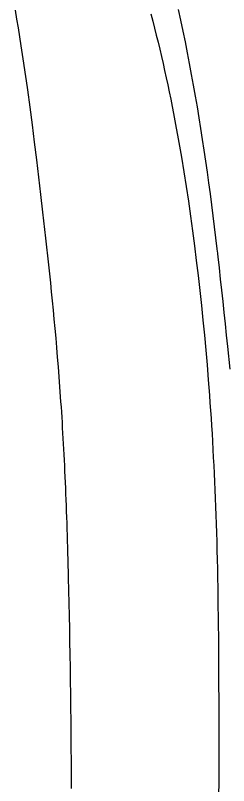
# Model space of a CAD drawing. Extents: x 0 to 279, y 0 to 212.
# Drawn here: x 106.88 to 112.56, y 118.59 to 139.08 of the extents above; entities that cross this region are included whole.
import ezdxf

# ---------------------------------------------------------------- set-up
doc = ezdxf.new("R2010")
doc.units = 0
doc.layers.add('LAYER_1', color=18, linetype='CONTINUOUS')

msp = doc.modelspace()

# ---------------------------------------------------------------- linework, layer by layer
at = {"layer": 'LAYER_1'}
for points in [[(108.381, 118.519), (108.378, 118.88), (108.375, 119.241), (108.371, 119.6), (108.368, 119.959), (108.364, 120.316), (108.36, 120.671), (108.356, 121.025), (108.351, 121.378), (108.346, 121.728), (108.341, 122.076), (108.335, 122.422), (108.329, 122.766), (108.323, 123.107), (108.316, 123.446), (108.308, 123.782), (108.3, 124.115), (108.296, 124.28), (108.292, 124.444), (108.288, 124.608), (108.283, 124.771), (108.278, 124.933), (108.273, 125.094), (108.268, 125.254), (108.263, 125.414), (108.258, 125.572), (108.253, 125.73), (108.247, 125.886), (108.241, 126.042), (108.235, 126.196), (108.229, 126.35), (108.223, 126.502), (108.216, 126.654), (108.209, 126.804), (108.203, 126.953), (108.196, 127.102), (108.188, 127.249), (108.181, 127.395), (108.173, 127.54), (108.166, 127.684), (108.158, 127.826), (108.149, 127.968), (108.141, 128.109), (108.133, 128.249), (108.124, 128.388), (108.115, 128.526), (108.106, 128.663), (108.097, 128.799), (108.088, 128.934), (108.078, 129.069), (108.069, 129.202), (108.059, 129.335), (108.049, 129.467), (108.029, 129.729), (108.008, 129.987), (107.986, 130.243), (107.965, 130.496), (107.942, 130.747), (107.919, 130.995), (107.896, 131.241), (107.872, 131.485), (107.848, 131.728), (107.824, 131.968), (107.799, 132.207), (107.773, 132.444), (107.748, 132.68), (107.722, 132.915), (107.696, 133.149), (107.669, 133.383), (107.616, 133.847), (107.561, 134.31), (107.506, 134.774), (107.45, 135.237), (107.394, 135.702), (107.335, 136.167), (107.274, 136.633), (107.211, 137.1), (107.178, 137.334), (107.145, 137.568), (107.11, 137.803), (107.075, 138.037), (107.039, 138.272), (107.001, 138.507), (106.963, 138.742), (106.923, 138.978), (106.882, 139.214)], [(110.492, 139.115), (110.541, 138.927), (110.589, 138.74), (110.636, 138.552), (110.682, 138.364), (110.727, 138.176), (110.772, 137.987), (110.815, 137.798), (110.857, 137.609), (110.899, 137.42), (110.94, 137.23), (110.98, 137.04), (111.019, 136.849), (111.057, 136.658), (111.095, 136.466), (111.132, 136.274), (111.168, 136.081), (111.203, 135.888), (111.238, 135.695), (111.272, 135.501), (111.305, 135.306), (111.369, 134.916), (111.431, 134.525), (111.49, 134.132), (111.547, 133.739), (111.601, 133.344), (111.652, 132.949), (111.702, 132.554), (111.749, 132.158), (111.794, 131.761), (111.836, 131.365), (111.877, 130.969), (111.916, 130.573), (111.952, 130.177), (111.987, 129.78), (112.02, 129.381), (112.035, 129.18), (112.051, 128.979), (112.065, 128.776), (112.08, 128.573), (112.093, 128.368), (112.107, 128.162), (112.12, 127.955), (112.132, 127.746), (112.144, 127.535), (112.155, 127.323), (112.166, 127.109), (112.177, 126.894), (112.187, 126.676), (112.196, 126.455), (112.205, 126.233), (112.214, 126.008), (112.222, 125.781), (112.23, 125.551), (112.237, 125.319), (112.244, 125.084), (112.25, 124.845), (112.256, 124.604), (112.262, 124.36), (112.267, 124.112), (112.271, 123.862), (112.276, 123.608), (112.279, 123.352), (112.283, 123.092), (112.286, 122.83), (112.289, 122.566), (112.291, 122.299), (112.293, 122.03), (112.295, 121.758), (112.296, 121.485), (112.297, 121.209), (112.298, 120.932), (112.299, 120.653), (112.299, 120.372), (112.299, 120.089), (112.299, 119.805), (112.299, 119.52), (112.299, 119.233), (112.298, 118.945), (112.298, 118.656), (112.297, 118.367)], [(111.219, 139.238), (111.281, 138.948), (111.341, 138.659), (111.401, 138.371), (111.458, 138.082), (111.514, 137.794), (111.568, 137.506), (111.621, 137.218), (111.672, 136.93), (111.721, 136.642), (111.769, 136.354), (111.815, 136.066), (111.86, 135.778), (111.904, 135.489), (111.946, 135.2), (111.987, 134.911), (112.028, 134.621), (112.067, 134.331), (112.105, 134.04), (112.142, 133.748), (112.179, 133.456), (112.214, 133.163), (112.249, 132.869), (112.258, 132.795), (112.262, 132.758), (112.263, 132.749), (112.264, 132.744), (112.264, 132.742), (112.264, 132.741), (112.265, 132.732), (112.274, 132.658), (112.308, 132.362), (112.341, 132.066), (112.374, 131.768), (112.406, 131.47), (112.438, 131.171), (112.47, 130.871), (112.501, 130.571), (112.531, 130.27), (112.592, 129.667)]]:
    msp.add_lwpolyline(points, dxfattribs=at)

doc.saveas('drawing.dxf')
